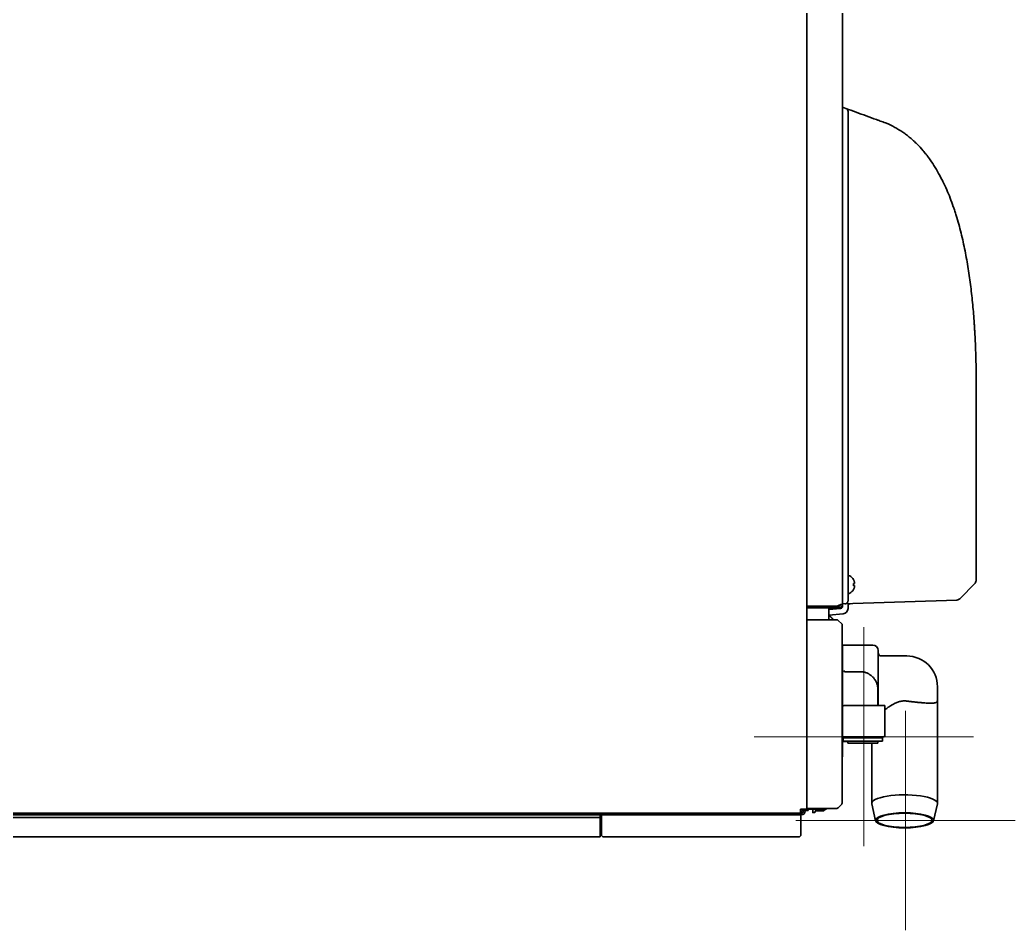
# Model space of a CAD drawing. Extents: x 53 to 4125, y 6244 to 9910.
# Drawn here: x 1509 to 1963, y 7956.9 to 8372 of the extents above; entities that cross this region are included whole.
import ezdxf

# ---------------------------------------------------------------- set-up
doc = ezdxf.new("R2010")
doc.units = 0
doc.header["$LTSCALE"] = 5
doc.layers.get('0').update_dxf_attribs({"linetype": 'CONTINUOUS', "lineweight": 0})
doc.layers.add('1', color=7, linetype='CONTINUOUS', true_color=0xffffff)

msp = doc.modelspace()

# ---------------------------------------------------------------- linework, layer by layer
at = {"color": 4}
for p, q in [((1893.99, 8095.1), (1893.99, 7995.1)), ((1843.99, 8045.1), (1943.99, 8045.1))]:
    msp.add_line(p, q, dxfattribs=at)
at = {"color": 6}
for p, q in [((1912.99, 8056.9), (1912.99, 7956.9)), ((1862.99, 8006.9), (1962.99, 8006.9))]:
    msp.add_line(p, q, dxfattribs=at)
at = {"layer": '1', "color": 7, "linetype": 'Continuous', "lineweight": 35}
for p, q in [((1868.06, 8727.1), (1868.06, 8012)), ((1884.26, 8728.23), (1884.26, 8105.85)), ((1884.28, 8332.14), (1885.79, 8331.59)), ((1886.78, 8330.18), (1886.78, 8329.65)), ((1886.78, 8329.65), (1886.78, 8109.6)), ((1945.28, 8204.6), (1945.28, 8117.35)), ((1887.38, 8118.46), (1887.18, 8118.46)), ((1945.28, 8117.35), (1945.28, 8116.54)), ((1889.22, 8116.76), (1889.25, 8116.76)), ((1944.71, 8115.15), (1937.84, 8108.03)), ((1886.78, 8109.6), (1886.78, 8107.14)), ((1887.18, 8110.46), (1887.38, 8110.46)), ((1889.25, 8112.16), (1889.22, 8112.16)), ((1868.06, 8104.6), (1870.06, 8104.6)), ((1869.86, 8104.6), (1868.06, 8104.6)), ((1870.06, 8103.8), (1868.06, 8103.8)), ((1881.73, 8104.6), (1869.86, 8104.6)), ((1881.73, 8104.6), (1870.06, 8104.6)), ((1881.73, 8103.8), (1870.06, 8103.8)), ((1878.06, 8104.6), (1878.06, 8104.6)), ((1878.06, 8098.4), (1878.06, 8103.8)), ((1878.08, 8103.06), (1883.36, 8103.52)), ((1879.46, 8104.6), (1879.46, 8104.6)), ((1881.46, 8104.6), (1881.46, 8104.6)), ((1881.73, 8104.6), (1882.46, 8104.94)), ((1882.46, 8104.6), (1881.73, 8104.6)), ((1882.46, 8103.8), (1881.73, 8103.8)), ((1884.25, 8105.83), (1884.26, 8105.85)), ((1884.26, 8105.85), (1884.26, 8105.6)), ((1936.45, 8107.42), (1884.28, 8105.6)), ((1884.28, 8104.52), (1884.28, 8105.6)), ((1886.78, 8104.72), (1886.78, 8103.6)), ((1936.47, 8107.42), (1936.45, 8107.42)), ((1884.49, 8101.11), (1878.08, 8100.55)), ((1868.31, 8098.4), (1881.64, 8098.4)), ((1883.97, 8096.49), (1882.35, 8098.11)), ((1883.97, 8096.49), (1884.06, 8096.4)), ((1884.06, 8096.4), (1884.06, 8014.82)), ((1898.06, 8086.9), (1884.24, 8086.9)), ((1884.31, 8086.65), (1884.31, 8086.15)), ((1884.31, 8086.15), (1884.31, 8080.65)), ((1900.56, 8059.35), (1900.56, 8084.4)), ((1913.56, 8081.9), (1902.06, 8081.9)), ((1884.31, 8080.65), (1884.31, 8078.15)), ((1884.31, 8078.15), (1884.31, 8068.65)), ((1885.41, 8074.7), (1892.36, 8074.7)), ((1884.06, 8068.65), (1884.31, 8068.65)), ((1884.31, 8068.65), (1884.31, 8066.15)), ((1927.56, 8067.9), (1927.56, 8062)), ((1884.06, 8066.15), (1884.31, 8066.15)), ((1884.31, 8066.15), (1884.31, 8056.65)), ((1900.36, 8066.7), (1900.36, 8059.75)), ((1884.91, 8059.25), (1884.31, 8058.65)), ((1884.91, 8059.25), (1903.56, 8059.25)), ((1903.56, 8045.6), (1903.56, 8059.25)), ((1927.56, 8014.67), (1927.56, 8061.99)), ((1884.31, 8057.04), (1884.31, 8045.15)), ((1884.31, 8045.15), (1884.06, 8045.15)), ((1903.06, 8045.1), (1884.31, 8045.1)), ((1884.31, 8045.1), (1884.31, 8042.65)), ((1884.31, 8045.1), (1884.31, 8045.1)), ((1893.56, 8044.6), (1884.56, 8044.6)), ((1884.56, 8044.6), (1884.56, 8043.1)), ((1885.06, 8045.1), (1885.06, 8044.6)), ((1902.56, 8044.6), (1893.56, 8044.6)), ((1902.06, 8044.6), (1902.06, 8045.1)), ((1902.56, 8043.1), (1902.56, 8044.6)), ((1884.31, 8042.9), (1886.76, 8042.9)), ((1884.31, 8042.65), (1884.31, 8036.65)), ((1884.56, 8043.1), (1902.56, 8043.1)), ((1886.76, 8043.1), (1886.76, 8042.1)), ((1900.36, 8042.1), (1886.76, 8042.1)), ((1897.56, 8042.1), (1897.56, 8014.67)), ((1900.36, 8042.1), (1900.36, 8043.1)), ((1884.31, 8036.65), (1884.31, 8036.15)), ((1882.35, 8012.69), (1883.76, 8014.11)), ((1897.58, 8014.45), (1899.33, 8006.75)), ((1925.78, 8006.75), (1927.53, 8014.45)), ((1224.4, 8010.2), (1865.15, 8010.2)), ((1865.46, 8009.4), (1229.06, 8009.4)), ((1318.66, 8008.2), (1771.66, 8008.2)), ((1773.66, 8008.2), (1771.66, 8008.2)), ((1773.66, 8009.4), (1773.66, 8008.2)), ((1773.66, 8008.2), (1773.66, 8007.2)), ((1774.26, 8000.4), (1774.26, 8009.4)), ((1865.46, 8010.2), (1865.15, 8010.2)), ((1865.16, 8012), (1865.16, 8010.2)), ((1865.16, 8012), (1866.26, 8012)), ((1865.26, 8009.4), (1865.26, 8000.4)), ((1868.06, 8012), (1866.26, 8012)), ((1866.46, 8011.2), (1866.46, 8012)), ((1867.26, 8011.2), (1867.26, 8012)), ((1867.26, 8011.4), (1868.66, 8011.4)), ((1868.06, 8012), (1869.06, 8012)), ((1881.64, 8012.4), (1868.31, 8012.4)), ((1868.66, 8011.4), (1868.66, 8012)), ((1876.06, 8012), (1869.06, 8012)), ((1870.66, 8010.55), (1870.66, 8012)), ((1870.76, 8010.45), (1871.49, 8010.45)), ((1871.98, 8011.21), (1875.53, 8011.21)), ((1875.53, 8011.21), (1876.28, 8011.96)), ((1876.28, 8011.96), (1876.33, 8012.02)), ((1773.66, 8001.6), (1773.66, 8007.2)), ((1316.66, 7999.4), (1773.66, 7999.4)), ((1773.66, 7999.4), (1773.66, 8001.6)), ((1778.26, 7999.4), (1775.26, 7999.4)), ((1861.26, 7999.4), (1778.26, 7999.4)), ((1864.26, 7999.4), (1861.26, 7999.4))]:
    msp.add_line(p, q, dxfattribs=at)
for centre, radius, start, end in [((1885.28, 8330.18), 1.5, 0, 69.934), ((1887.18, 8118.06), 0.4, 90, 180), ((1887.38, 8118.06), 0.4, 59.6988, 90), ((1885.16, 8114.26), 4.8, 31.5837, 59.6988), ((1885.47, 8114.46), 3.78, 0.0035, 7.6041), ((1885.47, 8114.46), 3.78, 352.3959, 359.9965), ((1943.28, 8116.54), 2, 316, 0), ((1887.18, 8110.86), 0.4, 180, 270), ((1887.38, 8110.86), 0.4, 270, 300.3012), ((1885.16, 8114.66), 4.8, 300.3012, 328.4186), ((1936.4, 8109.42), 2, 272, 316), ((1883.28, 8104.52), 1, 275, 0), ((1884.28, 8103.6), 2.5, 275, 0), ((1887.78, 8104.72), 1, 92, 180), ((1868.31, 8098.15), 0.25, 90, 180), ((1881.64, 8097.4), 1, 45, 90), ((1883.81, 8086.65), 0.5, 0, 59.9991), ((1898.06, 8084.4), 2.5, 0, 90), ((1902.06, 8083.4), 1.5, 180, 270), ((1913.56, 8067.9), 14, 0, 90), ((1883.81, 8080.65), 0.5, 300.0009, 0), ((1883.81, 8078.15), 0.5, 0, 59.9991), ((1885.41, 8075.2), 0.5, 180, 270), ((1883.81, 8068.65), 0.5, 300.0009, 0), ((1883.81, 8066.15), 0.5, 0, 59.9991), ((1900.86, 8059.75), 0.5, 180, 270), ((1883.81, 8045.15), 0.5, 300.0009, 0), ((1903.06, 8045.6), 0.5, 270, 0), ((1883.81, 8042.65), 0.5, 0, 59.9991), ((1883.81, 8036.15), 0.5, 300.0009, 0), ((1868.31, 8012.65), 0.25, 180, 270), ((1881.64, 8013.4), 1, 270, 315), ((1864.21, 8012.49), 2, 298.3605, 345.8281), ((1865.46, 8011.2), 1, 270, 0), ((1865.46, 8011.2), 1.8, 270, 0), ((1870.76, 8010.55), 0.1, 180, 270), ((1871.49, 8010.7), 0.25, 270, 336.1079), ((1857.5, 8016.9), 15.56, 336.1079, 338.576), ((1876.06, 8014), 2, 270, 306.8705), ((1773.42, 7999.6), 1, 23.5782, 76.5236), ((1775.26, 8000.4), 1, 180, 270), ((1864.26, 8000.4), 1, 270, 0)]:
    msp.add_arc(centre, radius, start, end, dxfattribs=at)
for centre, major_axis, ratio, start_param, end_param in [((1912.56, 8014.67), (15, 0), 0.258819, 0, 3.200203), ((1912.56, 8014.67), (15, 0), 0.258819, 6.224477, 6.283185), ((1857.5, 8012.57), (14.73, 0), 0.5, 6.105911, 6.20575)]:
    msp.add_ellipse(centre, major_axis=major_axis, ratio=ratio, start_param=start_param, end_param=end_param, dxfattribs=at)
for major_axis in [(13.25, 0), (-12.5, 0)]:
    msp.add_ellipse((1912.56, 8006.95), major_axis=major_axis, ratio=0.258819, dxfattribs=at)
for points, knots in [([(1885.79, 8331.59), (1888.89, 8330.45), (1893.54, 8328.75), (1898.19, 8327.06), (1899.94, 8326.42), (1900.13, 8326.35), (1900.37, 8326.26), (1900.42, 8326.24), (1900.52, 8326.21), (1900.66, 8326.15), (1900.81, 8326.1), (1901.29, 8325.92), (1901.68, 8325.78), (1902.46, 8325.5), (1902.85, 8325.36), (1903.62, 8325.07), (1904.01, 8324.93), (1904.39, 8324.79)], [0, 0, 0, 0, 0.5, 0.75, 0.75, 0.78125, 0.78125, 0.789063, 0.789063, 0.796875, 0.8125, 0.8125, 0.875, 0.875, 0.9375, 0.9375, 1, 1, 1, 1]), ([(1904.39, 8324.79), (1905.69, 8324.24), (1906.96, 8323.62), (1908.81, 8322.61), (1909.42, 8322.25), (1910.17, 8321.79), (1910.32, 8321.69), (1910.61, 8321.5), (1911.06, 8321.22), (1911.5, 8320.92), (1912.36, 8320.33), (1912.93, 8319.92), (1914.04, 8319.07), (1914.58, 8318.64), (1915.65, 8317.74), (1916.17, 8317.29), (1917.19, 8316.35), (1917.7, 8315.87), (1919.17, 8314.39), (1920.11, 8313.37), (1921.48, 8311.77), (1921.92, 8311.22), (1922.47, 8310.53), (1922.57, 8310.4), (1922.79, 8310.12), (1923.11, 8309.7), (1923.42, 8309.28), (1924.46, 8307.87), (1925.24, 8306.72), (1926.73, 8304.37), (1927.44, 8303.18), (1928.45, 8301.37), (1928.78, 8300.76), (1929.42, 8299.54), (1929.73, 8298.92), (1930.65, 8297.06), (1931.23, 8295.81), (1932.34, 8293.27), (1932.87, 8291.98), (1933.88, 8289.39), (1934.36, 8288.08), (1934.87, 8286.6), (1934.93, 8286.43), (1935.04, 8286.1), (1935.1, 8285.94), (1935.27, 8285.44), (1935.6, 8284.45), (1935.91, 8283.45), (1936.53, 8281.46), (1936.92, 8280.12), (1937.67, 8277.45), (1938.02, 8276.11), (1938.69, 8273.42), (1939, 8272.07), (1939.6, 8269.37), (1939.89, 8268.02), (1940.43, 8265.31), (1940.68, 8263.96), (1941.17, 8261.24), (1941.4, 8259.87), (1941.83, 8257.14), (1942.03, 8255.78), (1942.42, 8253.04), (1942.6, 8251.67), (1942.94, 8248.93), (1943.1, 8247.55), (1943.55, 8243.42), (1943.81, 8240.66), (1944.14, 8236.52), (1944.25, 8235.13), (1944.39, 8233.05), (1944.43, 8232.36), (1944.52, 8230.97), (1944.65, 8228.89), (1944.75, 8226.81), (1944.88, 8224.04), (1944.94, 8222.65), (1945.09, 8218.49), (1945.16, 8215.71), (1945.25, 8210.16), (1945.28, 8207.38), (1945.28, 8204.6)], [0, 0, 0, 0, 0.03125, 0.03125, 0.046875, 0.046875, 0.050781, 0.050781, 0.054688, 0.0625, 0.0625, 0.078125, 0.078125, 0.09375, 0.09375, 0.109375, 0.109375, 0.125, 0.125, 0.15625, 0.15625, 0.171875, 0.171875, 0.175781, 0.175781, 0.179688, 0.1875, 0.1875, 0.21875, 0.21875, 0.25, 0.25, 0.265625, 0.265625, 0.28125, 0.28125, 0.3125, 0.3125, 0.34375, 0.34375, 0.375, 0.375, 0.378906, 0.378906, 0.382813, 0.382813, 0.390625, 0.40625, 0.40625, 0.4375, 0.4375, 0.46875, 0.46875, 0.5, 0.5, 0.53125, 0.53125, 0.5625, 0.5625, 0.59375, 0.59375, 0.625, 0.625, 0.65625, 0.65625, 0.6875, 0.6875, 0.75, 0.75, 0.78125, 0.78125, 0.796875, 0.796875, 0.8125, 0.84375, 0.84375, 0.875, 0.875, 0.9375, 0.9375, 1, 1, 1, 1]), ([(1889.22, 8114.96), (1889.34, 8114.96), (1889.45, 8114.96), (1889.59, 8114.96), (1889.63, 8114.96), (1889.71, 8114.96), (1889.74, 8114.96), (1889.77, 8114.96)], [0, 0, 0, 0, 0.5, 0.5, 0.75, 0.75, 1, 1, 1, 1]), ([(1889.22, 8112.16), (1889.34, 8112.36), (1889.45, 8112.57), (1889.59, 8112.9), (1889.63, 8113.01), (1889.71, 8113.23), (1889.74, 8113.34), (1889.77, 8113.46)], [0, 0, 0, 0, 0.5, 0.5, 0.75, 0.75, 1, 1, 1, 1]), ([(1882.46, 8104.94), (1882.57, 8104.98), (1882.68, 8105.02), (1882.9, 8105.09), (1883.01, 8105.13), (1883.21, 8105.2), (1883.31, 8105.24), (1883.5, 8105.31), (1883.59, 8105.35), (1883.76, 8105.42), (1883.83, 8105.46), (1883.97, 8105.53), (1884.02, 8105.57), (1884.12, 8105.64), (1884.16, 8105.68), (1884.22, 8105.75), (1884.24, 8105.79), (1884.25, 8105.83)], [0, 0, 0, 0, 0.125, 0.125, 0.25, 0.25, 0.375, 0.375, 0.5, 0.5, 0.625, 0.625, 0.75, 0.75, 0.875, 0.875, 1, 1, 1, 1]), ([(1882.46, 8104.6), (1882.52, 8104.6), (1882.58, 8104.61), (1882.7, 8104.63), (1882.76, 8104.65), (1882.88, 8104.69), (1882.93, 8104.72), (1883.04, 8104.79), (1883.09, 8104.82), (1883.18, 8104.91), (1883.22, 8104.95), (1883.29, 8105.05), (1883.33, 8105.11), (1883.38, 8105.22), (1883.4, 8105.28), (1883.44, 8105.4), (1883.45, 8105.46), (1883.4, 8105.27)], [0, 0, 0, 0, 0.125, 0.125, 0.25, 0.25, 0.375, 0.375, 0.5, 0.5, 0.625, 0.625, 0.75, 0.75, 0.875, 0.875, 1, 1, 1, 1]), ([(1882.46, 8103.8), (1882.68, 8103.8), (1882.9, 8103.84), (1883.32, 8104.01), (1883.51, 8104.13), (1883.84, 8104.43), (1883.97, 8104.61), (1884.17, 8105.01), (1884.23, 8105.23), (1884.25, 8105.45)], [0, 0, 0, 0, 0.25, 0.25, 0.5, 0.5, 0.75, 0.75, 1, 1, 1, 1]), ([(1885.33, 8105.64), (1885.42, 8105.64), (1885.52, 8105.65), (1885.66, 8105.69), (1885.71, 8105.7), (1885.8, 8105.73), (1885.84, 8105.75), (1885.97, 8105.81), (1886.06, 8105.85), (1886.17, 8105.94), (1886.21, 8105.97), (1886.29, 8106.03), (1886.32, 8106.06), (1886.42, 8106.17), (1886.48, 8106.24), (1886.55, 8106.34), (1886.56, 8106.36), (1886.58, 8106.4), (1886.59, 8106.42), (1886.63, 8106.49), (1886.65, 8106.53), (1886.7, 8106.66), (1886.73, 8106.76), (1886.76, 8106.9), (1886.76, 8106.95), (1886.77, 8107.02), (1886.77, 8107.05), (1886.77, 8107.09), (1886.77, 8107.11), (1886.78, 8107.11), (1886.78, 8107.12), (1886.78, 8107.13), (1886.78, 8107.13), (1886.78, 8107.14)], [0, 0, 0, 0, 0.125, 0.125, 0.1875, 0.1875, 0.25, 0.25, 0.375, 0.375, 0.4375, 0.4375, 0.5, 0.5, 0.625, 0.625, 0.65625, 0.65625, 0.6875, 0.6875, 0.75, 0.75, 0.875, 0.875, 0.9375, 0.9375, 0.96875, 0.984375, 0.988281, 0.988281, 0.992188, 0.992188, 1, 1, 1, 1]), ([(1868.06, 8098.4), (1868.08, 8098.4), (1868.09, 8098.4), (1868.13, 8098.4), (1868.15, 8098.4), (1868.18, 8098.4), (1868.21, 8098.4), (1868.25, 8098.4), (1868.28, 8098.4), (1868.29, 8098.4), (1868.3, 8098.4), (1868.31, 8098.4)], [0, 0, 0, 0, 0.196505, 0.196505, 0.397379, 0.397379, 0.598252, 0.799126, 0.899563, 0.899563, 1, 1, 1, 1]), ([(1900.36, 8066.7), (1900.36, 8066.9), (1900.35, 8067.1), (1900.32, 8067.5), (1900.3, 8067.7), (1900.23, 8068.11), (1900.19, 8068.31), (1900.1, 8068.72), (1900.04, 8068.93), (1899.91, 8069.34), (1899.84, 8069.55), (1899.67, 8069.95), (1899.58, 8070.15), (1899.37, 8070.55), (1899.26, 8070.75), (1899.02, 8071.13), (1898.89, 8071.32), (1898.62, 8071.68), (1898.48, 8071.86), (1898.17, 8072.2), (1898.01, 8072.36), (1897.68, 8072.68), (1897.51, 8072.83), (1897.15, 8073.11), (1896.97, 8073.24), (1896.59, 8073.49), (1896.4, 8073.61), (1896, 8073.82), (1895.81, 8073.92), (1895.4, 8074.1), (1895.2, 8074.18), (1894.79, 8074.33), (1894.58, 8074.39), (1894.37, 8074.44)], [0, 0, 0, 0, 0.0625, 0.0625, 0.125, 0.125, 0.1875, 0.1875, 0.25, 0.25, 0.3125, 0.3125, 0.375, 0.375, 0.4375, 0.4375, 0.5, 0.5, 0.5625, 0.5625, 0.625, 0.625, 0.6875, 0.6875, 0.75, 0.75, 0.8125, 0.8125, 0.875, 0.875, 0.9375, 0.9375, 1, 1, 1, 1]), ([(1913.56, 8061.34), (1913.49, 8061.35), (1913.42, 8061.36), (1913.28, 8061.37), (1913.21, 8061.37), (1913, 8061.39), (1912.86, 8061.4), (1912.44, 8061.4), (1912.16, 8061.4), (1911.61, 8061.35), (1911.33, 8061.31), (1910.98, 8061.25), (1910.92, 8061.24), (1910.78, 8061.21), (1910.57, 8061.17), (1910.37, 8061.12), (1909.97, 8061.01), (1909.7, 8060.93), (1909.19, 8060.74), (1908.93, 8060.64), (1908.43, 8060.42), (1908.18, 8060.31), (1907.69, 8060.06), (1907.44, 8059.93), (1907.08, 8059.73), (1906.96, 8059.66), (1906.73, 8059.52), (1906.61, 8059.45), (1906.26, 8059.24), (1906.03, 8059.09), (1905.58, 8058.79), (1905.36, 8058.64), (1904.92, 8058.33), (1904.7, 8058.17), (1904.13, 8057.74), (1903.78, 8057.47), (1903.44, 8057.19)], [0, 0, 0, 0, 0.018282, 0.018282, 0.036564, 0.036564, 0.073129, 0.073129, 0.146258, 0.146258, 0.219386, 0.219386, 0.237669, 0.237669, 0.255951, 0.292515, 0.292515, 0.365644, 0.365644, 0.438773, 0.438773, 0.511902, 0.511902, 0.585031, 0.585031, 0.621595, 0.621595, 0.658159, 0.658159, 0.731288, 0.731288, 0.804417, 0.804417, 0.877546, 0.877546, 1, 1, 1, 1]), ([(1927.16, 8060.81), (1927.16, 8060.81), (1927.12, 8060.78), (1927.05, 8060.73), (1926.94, 8060.67), (1926.81, 8060.61), (1926.59, 8060.53), (1926.22, 8060.45), (1925.64, 8060.38), (1924.93, 8060.35), (1924.06, 8060.36), (1923.02, 8060.4), (1921.81, 8060.48), (1920.71, 8060.57), (1919.76, 8060.65), (1919.03, 8060.72), (1918.28, 8060.79), (1917.61, 8060.86), (1917.04, 8060.92), (1916.57, 8060.97), (1916.1, 8061.03), (1915.72, 8061.07), (1915.42, 8061.11), (1915.21, 8061.13), (1915.01, 8061.16), (1914.82, 8061.18), (1914.64, 8061.2), (1914.47, 8061.22), (1914.31, 8061.24), (1914.16, 8061.26), (1914.02, 8061.28), (1913.89, 8061.3), (1913.77, 8061.31), (1913.66, 8061.33), (1913.59, 8061.34), (1913.56, 8061.34)], [0, 0, 0, 0, 0.003951, 0.026612, 0.049822, 0.073582, 0.097892, 0.163989, 0.232617, 0.303788, 0.377509, 0.45869, 0.540912, 0.624176, 0.666281, 0.708344, 0.750363, 0.792335, 0.817804, 0.842917, 0.867675, 0.89208, 0.903554, 0.9145, 0.924917, 0.934806, 0.944165, 0.952996, 0.961297, 0.96907, 0.976313, 0.983028, 0.989214, 0.994871, 1, 1, 1, 1]), ([(1927.56, 8062), (1927.56, 8061.99), (1927.56, 8061.97), (1927.56, 8061.93), (1927.55, 8061.9), (1927.55, 8061.87), (1927.55, 8061.84), (1927.55, 8061.81), (1927.55, 8061.78), (1927.55, 8061.75), (1927.55, 8061.72), (1927.55, 8061.69), (1927.54, 8061.66), (1927.54, 8061.62), (1927.53, 8061.58), (1927.53, 8061.54), (1927.52, 8061.5), (1927.52, 8061.46), (1927.51, 8061.42), (1927.5, 8061.38), (1927.48, 8061.32), (1927.46, 8061.23), (1927.42, 8061.13), (1927.37, 8061.04), (1927.31, 8060.95), (1927.24, 8060.88), (1927.19, 8060.83), (1927.16, 8060.81)], [0, 0, 0, 0, 0.019284, 0.038204, 0.056739, 0.074891, 0.092662, 0.110052, 0.126404, 0.144278, 0.163673, 0.184587, 0.207016, 0.23096, 0.256417, 0.283384, 0.31186, 0.341843, 0.373333, 0.406326, 0.440824, 0.530844, 0.623336, 0.718316, 0.815797, 0.915793, 1, 1, 1, 1]), ([(1883.76, 8014.11), (1883.78, 8014.13), (1883.79, 8014.14), (1883.82, 8014.17), (1883.84, 8014.19), (1883.86, 8014.22), (1883.87, 8014.24), (1883.89, 8014.27), (1883.9, 8014.29), (1883.93, 8014.33), (1883.95, 8014.36), (1883.97, 8014.41), (1883.98, 8014.42), (1883.99, 8014.45), (1883.99, 8014.47), (1884, 8014.5), (1884.01, 8014.51), (1884.02, 8014.54), (1884.02, 8014.55), (1884.03, 8014.6), (1884.04, 8014.62), (1884.05, 8014.71), (1884.06, 8014.76), (1884.06, 8014.82)], [0, 0, 0, 0, 0.069132, 0.069132, 0.138263, 0.138263, 0.207395, 0.207395, 0.276527, 0.276527, 0.399447, 0.399447, 0.460908, 0.460908, 0.522368, 0.522368, 0.582598, 0.582598, 0.642828, 0.642828, 0.763289, 0.763289, 1, 1, 1, 1])]:
    msp.add_open_spline(points, degree=3, knots=knots, dxfattribs=at)
for points, degree in [([(1889.77, 8115.46), (1889.76, 8115.51), (1889.73, 8115.62), (1889.68, 8115.78), (1889.62, 8115.94), (1889.56, 8116.1), (1889.49, 8116.25), (1889.42, 8116.41), (1889.33, 8116.57), (1889.26, 8116.7), (1889.22, 8116.76)], 3), ([(1889.77, 8113.96), (1889.76, 8113.96), (1889.73, 8113.96), (1889.68, 8113.96), (1889.62, 8113.96), (1889.56, 8113.96), (1889.49, 8113.96), (1889.42, 8113.96), (1889.33, 8113.96), (1889.26, 8113.96), (1889.22, 8113.96)], 3), ([(1889.77, 8114.96), (1889.77, 8114.98), (1889.78, 8115.03), (1889.78, 8115.1), (1889.79, 8115.17), (1889.79, 8115.24), (1889.78, 8115.32), (1889.78, 8115.39), (1889.77, 8115.44), (1889.77, 8115.46)], 3), ([(1889.77, 8113.46), (1889.77, 8113.49), (1889.78, 8113.54), (1889.78, 8113.61), (1889.79, 8113.68), (1889.79, 8113.75), (1889.78, 8113.82), (1889.78, 8113.89), (1889.77, 8113.94), (1889.77, 8113.96)], 3), ([(1884.25, 8105.45), (1884.25, 8105.5), (1884.26, 8105.55), (1884.26, 8105.6)], 3), ([(1880.28, 8098.4), (1879.18, 8099.44), (1878.06, 8100.5)], 2)]:
    msp.add_open_spline(points, degree=degree, dxfattribs=at)
msp.add_rational_spline([(1894.37, 8074.44), (1893.71, 8074.62), (1893.03, 8074.7), (1892.36, 8074.7)], [1.07372332759, 1.09955824474, 1.13218317293, 1.17159811216], degree=3, dxfattribs=at)

doc.saveas('drawing.dxf')
